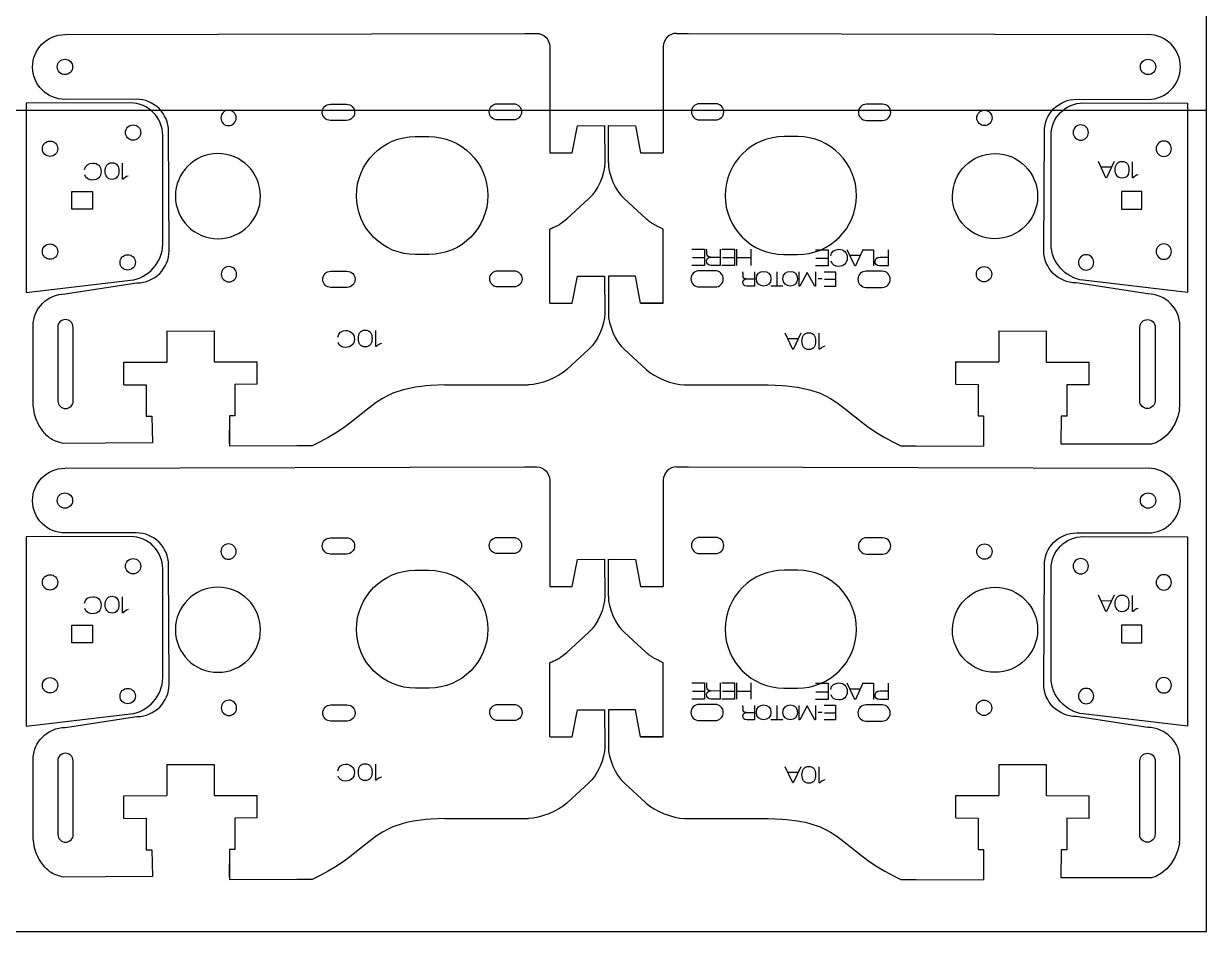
# Model space of a CAD drawing. Extents: x 0 to 610, y 0 to 305.
# Drawn here: x 390 to 609.6, y 0 to 168.5 of the extents above; entities that cross this region are included whole.
import ezdxf

# ---------------------------------------------------------------- set-up
doc = ezdxf.new("R2010")
doc.units = 0
doc.layers.add('CUTS', color=1, linetype='Continuous', true_color=0xff0000)
doc.layers.add('TEXT', color=5, linetype='Continuous', true_color=0x0000ff)
doc.layers.add('laser bed referance', color=3, linetype='Continuous', lineweight=25, true_color=0x00ff00)
doc.layers.add('Referance lines', color=2, linetype='Continuous', lineweight=25, true_color=0xffff00)

msp = doc.modelspace()

# ---------------------------------------------------------------- linework, layer by layer
at = {"layer": 'CUTS', "color": 1, "lineweight": 25, "true_color": 0xff0000}
for p, q in [((397.61, 166.46), (483.06, 166.69)), ((483.06, 166.69), (485.19, 166.69)), ((511.23, 166.69), (513.36, 166.69)), ((513.36, 166.69), (598.8, 166.46)), ((487.66, 164.23), (487.66, 144.52)), ((508.75, 164.23), (508.75, 144.52)), ((491.86, 144.52), (492.85, 149.54)), ((492.85, 149.54), (497.85, 149.56)), ((497.85, 149.56), (497.87, 142.71)), ((498.55, 142.71), (498.57, 149.56)), ((498.57, 149.56), (503.57, 149.54)), ((503.57, 149.54), (504.55, 144.52)), ((487.66, 144.52), (491.86, 144.52)), ((504.55, 144.52), (508.75, 144.52)), ((487.66, 116.58), (487.66, 130.36)), ((508.75, 116.58), (508.75, 130.36)), ((491.86, 116.58), (492.85, 121.6)), ((492.85, 121.6), (497.85, 121.61)), ((497.85, 121.61), (497.87, 114.77)), ((498.57, 121.61), (498.55, 114.77)), ((503.57, 121.6), (498.57, 121.61)), ((504.55, 116.58), (503.57, 121.6)), ((487.66, 116.58), (491.86, 116.58)), ((504.55, 116.58), (508.75, 116.58)), ((508.75, 116.58), (504.55, 116.58)), ((416.53, 111.43), (425.33, 111.46)), ((416.54, 111.43), (416.55, 105.68)), ((416.54, 111.43), (416.54, 107.48)), ((425.33, 111.46), (425.35, 105.71)), ((425.33, 111.46), (425.34, 107.51)), ((571.09, 111.45), (571.07, 105.71)), ((571.09, 111.45), (579.88, 111.43)), ((579.88, 111.43), (579.86, 105.68)), ((408.55, 105.66), (416.55, 105.68)), ((408.55, 101.46), (408.55, 105.66)), ((425.35, 105.71), (433.35, 105.74)), ((433.35, 101.54), (433.35, 105.74)), ((563.07, 101.54), (563.07, 105.74)), ((563.07, 105.74), (571.07, 105.71)), ((579.86, 105.68), (587.87, 105.66)), ((587.87, 101.46), (587.87, 105.66)), ((408.55, 101.46), (412.72, 101.47)), ((412.72, 101.47), (412.72, 95.63)), ((433.35, 101.54), (429.21, 101.52)), ((429.21, 101.52), (429.21, 95.67)), ((429.21, 101.52), (429.21, 95.68)), ((463.81, 101.16), (462.76, 101.01)), ((464.74, 101.25), (463.81, 101.16)), ((465.55, 101.32), (464.74, 101.25)), ((468.19, 101.44), (465.55, 101.32)), ((468.19, 101.44), (483.7, 101.45)), ((512.71, 101.45), (528.22, 101.44)), ((528.22, 101.44), (530.86, 101.32)), ((530.86, 101.32), (531.68, 101.25)), ((531.68, 101.25), (532.61, 101.16)), ((532.61, 101.16), (533.66, 101.01)), ((563.07, 101.54), (567.21, 101.52)), ((567.21, 101.52), (567.21, 95.68)), ((587.87, 101.46), (583.69, 101.47)), ((583.69, 101.47), (583.69, 95.63)), ((456.6, 98.91), (455.45, 98.17)), ((457.54, 99.42), (456.6, 98.91)), ((458.54, 99.88), (457.54, 99.42)), ((460.47, 100.52), (458.54, 99.88)), ((461.34, 100.73), (460.47, 100.52)), ((462.76, 101.01), (461.34, 100.73)), ((533.66, 101.01), (535.08, 100.73)), ((535.08, 100.73), (535.95, 100.52)), ((535.95, 100.52), (537.88, 99.88)), ((537.88, 99.88), (538.88, 99.42)), ((538.88, 99.42), (539.81, 98.91)), ((539.81, 98.91), (540.96, 98.17)), ((391.78, 97.27), (391.76, 97.7)), ((453.54, 96.7), (450.54, 94.31)), ((454.63, 97.57), (453.54, 96.7)), ((455.45, 98.17), (454.63, 97.57)), ((540.96, 98.17), (541.79, 97.57)), ((541.79, 97.57), (542.88, 96.7)), ((542.88, 96.7), (545.87, 94.31)), ((604.6, 96.86), (604.32, 95.58)), ((604.6, 96.86), (604.66, 97.7)), ((412.72, 95.63), (413.77, 95.63)), ((413.77, 95.63), (413.9, 90.67)), ((428.17, 95.65), (428.16, 90.55)), ((429.21, 95.68), (428.17, 95.67)), ((429.21, 95.67), (428.17, 95.65)), ((428.17, 95.67), (428.23, 90.05)), ((567.21, 95.68), (568.24, 95.67)), ((568.24, 95.67), (568.19, 90.05)), ((582.64, 95.63), (582.6, 90.4)), ((583.69, 95.63), (582.64, 95.63)), ((604.32, 95.58), (603.82, 94.32)), ((447.9, 92.48), (446.53, 91.67)), ((449.49, 93.54), (447.9, 92.48)), ((450.54, 94.31), (449.49, 93.54)), ((545.87, 94.31), (546.93, 93.54)), ((546.93, 93.54), (548.52, 92.48)), ((548.52, 92.48), (549.89, 91.67)), ((603.14, 93.15), (602.29, 92.11)), ((603.82, 94.32), (603.14, 93.15)), ((405.2, 90.6), (397.37, 90.56)), ((413.9, 90.67), (405.2, 90.6)), ((440.71, 90.11), (428.23, 90.05)), ((443.53, 90.12), (440.71, 90.11)), ((445.02, 90.84), (443.53, 90.12)), ((446.53, 91.67), (445.02, 90.84)), ((549.89, 91.67), (551.4, 90.84)), ((551.4, 90.84), (552.89, 90.12)), ((552.89, 90.12), (555.71, 90.11)), ((555.71, 90.11), (568.19, 90.05)), ((599.42, 90.44), (582.62, 90.4)), ((600.2, 90.67), (599.42, 90.44)), ((601.3, 91.27), (600.2, 90.67)), ((602.29, 92.11), (601.3, 91.27)), ((397.61, 85.97), (483.06, 86.2)), ((483.06, 86.2), (485.19, 86.2)), ((511.23, 86.2), (513.36, 86.2)), ((513.36, 86.2), (598.8, 85.97)), ((487.66, 83.73), (487.66, 64.03)), ((508.75, 83.73), (508.75, 64.03)), ((491.86, 64.03), (492.85, 69.05)), ((492.85, 69.05), (497.85, 69.06)), ((497.85, 69.06), (497.87, 62.22)), ((498.55, 62.22), (498.57, 69.06)), ((498.57, 69.06), (503.57, 69.05)), ((503.57, 69.05), (504.55, 64.03)), ((487.66, 64.03), (491.86, 64.03)), ((504.55, 64.03), (508.75, 64.03)), ((487.66, 36.08), (487.66, 49.86)), ((508.75, 36.08), (508.75, 49.86)), ((491.86, 36.08), (492.85, 41.1)), ((492.85, 41.1), (497.85, 41.12)), ((497.85, 41.12), (497.87, 34.27)), ((498.57, 41.12), (498.55, 34.27)), ((503.57, 41.1), (498.57, 41.12)), ((504.55, 36.08), (503.57, 41.1)), ((487.66, 36.08), (491.86, 36.08)), ((504.55, 36.08), (508.75, 36.08)), ((508.75, 36.08), (504.55, 36.08)), ((416.53, 30.94), (425.33, 30.96)), ((416.54, 30.94), (416.55, 25.19)), ((416.54, 30.94), (416.54, 26.99)), ((425.33, 30.96), (425.35, 25.22)), ((425.33, 30.96), (425.34, 27.02)), ((571.09, 30.96), (571.07, 25.22)), ((571.09, 30.96), (579.88, 30.94)), ((579.88, 30.94), (579.86, 25.19)), ((408.55, 25.16), (416.55, 25.19)), ((408.55, 20.96), (408.55, 25.16)), ((425.35, 25.22), (433.35, 25.24)), ((433.35, 21.04), (433.35, 25.24)), ((563.07, 21.04), (563.07, 25.24)), ((563.07, 25.24), (571.07, 25.22)), ((579.86, 25.19), (587.87, 25.16)), ((587.87, 20.96), (587.87, 25.16)), ((408.55, 20.96), (412.72, 20.98)), ((412.72, 20.98), (412.72, 15.13)), ((433.35, 21.04), (429.21, 21.03)), ((429.21, 21.03), (429.21, 15.18)), ((429.21, 21.03), (429.21, 15.19)), ((460.47, 20.02), (458.54, 19.38)), ((461.34, 20.24), (460.47, 20.02)), ((462.76, 20.52), (461.34, 20.24)), ((463.81, 20.66), (462.76, 20.52)), ((464.74, 20.76), (463.81, 20.66)), ((465.55, 20.83), (464.74, 20.76)), ((468.19, 20.94), (465.55, 20.83)), ((468.19, 20.94), (483.7, 20.96)), ((512.71, 20.96), (528.22, 20.94)), ((528.22, 20.94), (530.86, 20.83)), ((530.86, 20.83), (531.68, 20.76)), ((531.68, 20.76), (532.61, 20.66)), ((532.61, 20.66), (533.66, 20.52)), ((533.66, 20.52), (535.08, 20.24)), ((535.08, 20.24), (535.95, 20.02)), ((535.95, 20.02), (537.88, 19.38)), ((563.07, 21.04), (567.21, 21.03)), ((567.21, 21.03), (567.21, 15.19)), ((587.87, 20.96), (583.69, 20.98)), ((583.69, 20.98), (583.69, 15.13)), ((455.45, 17.68), (454.63, 17.07)), ((456.6, 18.42), (455.45, 17.68)), ((457.54, 18.92), (456.6, 18.42)), ((458.54, 19.38), (457.54, 18.92)), ((537.88, 19.38), (538.88, 18.92)), ((538.88, 18.92), (539.81, 18.42)), ((539.81, 18.42), (540.96, 17.68)), ((540.96, 17.68), (541.79, 17.07)), ((391.78, 16.77), (391.76, 17.21)), ((453.54, 16.21), (450.54, 13.82)), ((454.63, 17.07), (453.54, 16.21)), ((541.79, 17.07), (542.88, 16.21)), ((542.88, 16.21), (545.87, 13.82)), ((604.6, 16.37), (604.32, 15.09)), ((604.6, 16.37), (604.66, 17.21)), ((412.72, 15.13), (413.77, 15.14)), ((413.77, 15.14), (413.9, 10.18)), ((428.17, 15.15), (428.16, 10.06)), ((429.21, 15.19), (428.17, 15.17)), ((429.21, 15.18), (428.17, 15.15)), ((428.17, 15.17), (428.23, 9.55)), ((450.54, 13.82), (449.49, 13.04)), ((545.87, 13.82), (546.93, 13.04)), ((567.21, 15.19), (568.24, 15.17)), ((568.24, 15.17), (568.19, 9.55)), ((582.64, 15.14), (582.6, 9.91)), ((583.69, 15.13), (582.64, 15.14)), ((603.82, 13.83), (603.14, 12.66)), ((604.32, 15.09), (603.82, 13.83)), ((446.53, 11.17), (445.02, 10.35)), ((447.9, 11.99), (446.53, 11.17)), ((449.49, 13.04), (447.9, 11.99)), ((546.93, 13.04), (548.52, 11.99)), ((548.52, 11.99), (549.89, 11.17)), ((549.89, 11.17), (551.4, 10.35)), ((602.29, 11.62), (601.3, 10.77)), ((603.14, 12.66), (602.29, 11.62)), ((405.2, 10.11), (397.37, 10.06)), ((413.9, 10.18), (405.2, 10.11)), ((440.71, 9.62), (428.23, 9.55)), ((443.53, 9.63), (440.71, 9.62)), ((445.02, 10.35), (443.53, 9.63)), ((551.4, 10.35), (552.89, 9.63)), ((552.89, 9.63), (555.71, 9.62)), ((555.71, 9.62), (568.19, 9.55)), ((599.42, 9.95), (582.62, 9.91)), ((600.2, 10.18), (599.42, 9.95)), ((601.3, 10.77), (600.2, 10.18))]:
    msp.add_line(p, q, dxfattribs=at)
for points in [[(409.81, 153.77), (390.44, 153.72), (390.44, 118.6), (409.84, 120.85)], [(410.88, 154.46), (397.65, 154.44)], [(585.54, 154.46), (598.77, 154.44)], [(586.76, 153.77), (606.13, 153.72), (606.13, 118.6), (586.73, 120.85)], [(446.93, 153.53), (449.94, 153.54), (449.94, 153.54)], [(477.93, 153.61), (480.94, 153.62), (480.94, 153.62)], [(518.49, 153.61), (515.48, 153.62), (515.48, 153.62)], [(549.49, 153.53), (546.48, 153.54), (546.48, 153.54)], [(449.95, 150.54), (446.94, 150.53)], [(480.94, 150.62), (477.93, 150.61)], [(515.47, 150.62), (518.48, 150.61)], [(546.47, 150.54), (549.48, 150.53)], [(415.8, 127.54), (415.8, 147.76), (415.8, 147.76)], [(416.99, 126.38), (416.89, 148.47)], [(462.7, 147.52), (465.2, 147.53), (465.2, 147.53)], [(533.72, 147.52), (531.22, 147.53), (531.22, 147.53)], [(579.42, 126.38), (579.52, 148.47)], [(580.77, 127.54), (580.77, 147.76), (580.77, 147.76)], [(398.93, 136.64), (398.93, 137.35), (402.73, 137.35), (402.73, 134.05), (398.93, 134.05), (398.93, 136.64), (398.93, 136.64)], [(597.64, 136.64), (597.64, 137.35), (593.84, 137.35), (593.84, 134.05), (597.64, 134.05), (597.64, 136.64), (597.64, 136.64)], [(494.94, 136.01), (490.85, 132.25)], [(501.48, 136.01), (505.57, 132.25)], [(465.26, 125.63), (462.76, 125.62)], [(531.16, 125.63), (533.66, 125.62)], [(447.01, 122.53), (450.02, 122.54), (450.02, 122.54)], [(478.01, 122.61), (481.02, 122.62), (481.02, 122.62)], [(518.41, 122.61), (515.4, 122.62), (515.4, 122.62)], [(549.41, 122.53), (546.4, 122.54), (546.4, 122.54)], [(397.7, 118.33), (411.01, 120.37)], [(450.03, 119.54), (447.02, 119.53)], [(481.03, 119.62), (478.02, 119.61)], [(515.39, 119.62), (518.4, 119.61)], [(546.39, 119.54), (549.4, 119.53)], [(598.71, 118.33), (585.41, 120.37)], [(391.76, 97.7), (391.72, 112.32)], [(396.3, 112.13), (396.34, 98.46), (396.34, 98.46)], [(399.19, 98.47), (399.15, 112.14)], [(597.23, 98.47), (597.26, 112.14)], [(600.11, 112.13), (600.08, 98.46), (600.08, 98.46)], [(604.66, 97.7), (604.7, 112.32)], [(494.94, 108.06), (490.85, 104.3)], [(501.48, 108.06), (505.57, 104.3)], [(409.81, 73.28), (390.44, 73.23), (390.44, 38.11), (409.84, 40.36)], [(410.88, 73.97), (397.65, 73.95)], [(446.93, 73.04), (449.94, 73.04), (449.94, 73.04)], [(477.93, 73.12), (480.94, 73.13), (480.94, 73.13)], [(518.49, 73.12), (515.48, 73.13), (515.48, 73.13)], [(549.49, 73.04), (546.48, 73.04), (546.48, 73.04)], [(585.54, 73.97), (598.77, 73.95)], [(586.76, 73.28), (606.13, 73.23), (606.13, 38.11), (586.73, 40.36)], [(449.95, 70.04), (446.94, 70.04)], [(480.94, 70.13), (477.93, 70.12)], [(515.47, 70.13), (518.48, 70.12)], [(546.47, 70.04), (549.48, 70.04)], [(415.8, 47.05), (415.8, 67.27), (415.8, 67.27)], [(416.99, 45.89), (416.89, 67.98)], [(462.7, 67.03), (465.2, 67.04), (465.2, 67.04)], [(533.72, 67.03), (531.22, 67.04), (531.22, 67.04)], [(579.42, 45.89), (579.52, 67.98)], [(580.77, 47.05), (580.77, 67.27), (580.77, 67.27)], [(398.93, 56.14), (398.93, 56.86), (402.73, 56.86), (402.73, 53.56), (398.93, 53.56), (398.93, 56.14), (398.93, 56.14)], [(494.94, 55.51), (490.85, 51.76)], [(501.48, 55.51), (505.57, 51.76)], [(597.64, 56.14), (597.64, 56.86), (593.84, 56.86), (593.84, 53.56), (597.64, 53.56), (597.64, 56.14), (597.64, 56.14)], [(465.26, 45.14), (462.76, 45.13)], [(531.16, 45.14), (533.66, 45.13)], [(447.01, 42.04), (450.02, 42.04), (450.02, 42.04)], [(478.01, 42.12), (481.02, 42.13), (481.02, 42.13)], [(518.41, 42.12), (515.4, 42.13), (515.4, 42.13)], [(549.41, 42.04), (546.4, 42.04), (546.4, 42.04)], [(397.7, 37.84), (411.01, 39.87)], [(598.71, 37.84), (585.41, 39.87)], [(450.03, 39.04), (447.02, 39.04)], [(481.03, 39.13), (478.02, 39.12)], [(515.39, 39.13), (518.4, 39.12)], [(546.39, 39.04), (549.4, 39.04)], [(391.76, 17.21), (391.72, 31.82)], [(396.3, 31.63), (396.34, 17.97), (396.34, 17.97)], [(399.19, 17.98), (399.15, 31.64)], [(597.23, 17.98), (597.26, 31.64)], [(600.11, 31.64), (600.08, 17.97), (600.08, 17.97)], [(604.66, 17.21), (604.7, 31.82)], [(494.94, 27.57), (490.85, 23.81)], [(501.48, 27.57), (505.57, 23.81)]]:
    msp.add_lwpolyline(points, dxfattribs=at)
for points in [[(391.63, 160.43), (391.62, 163.74), (394.3, 166.45), (397.61, 166.46)], [(485.19, 166.69), (486.55, 166.69), (487.66, 165.59), (487.66, 164.23)], [(511.23, 166.69), (509.87, 166.69), (508.76, 165.59), (508.75, 164.23)], [(604.79, 160.43), (604.8, 163.74), (602.12, 166.45), (598.8, 166.46)], [(397.65, 154.44), (394.33, 154.43), (391.64, 157.11), (391.63, 160.43)], [(396.21, 160.46), (396.21, 161.24), (396.85, 161.88), (397.64, 161.88)], [(397.64, 159.03), (396.85, 159.03), (396.21, 159.67), (396.21, 160.46)], [(397.64, 161.88), (398.43, 161.88), (399.07, 161.24), (399.07, 160.46)], [(399.07, 160.46), (399.07, 159.67), (398.43, 159.03), (397.64, 159.03)], [(597.35, 160.46), (597.35, 161.24), (597.99, 161.88), (598.78, 161.88)], [(598.78, 159.03), (597.99, 159.03), (597.35, 159.67), (597.35, 160.46)], [(598.77, 154.44), (602.09, 154.43), (604.78, 157.11), (604.79, 160.43)], [(598.78, 161.88), (599.56, 161.88), (600.2, 161.24), (600.2, 160.46)], [(600.2, 160.46), (600.2, 159.67), (599.56, 159.03), (598.78, 159.03)], [(415.8, 147.76), (415.81, 151.08), (413.13, 153.77), (409.81, 153.77)], [(416.89, 148.47), (416.88, 151.79), (414.19, 154.47), (410.88, 154.46)], [(579.52, 148.47), (579.53, 151.79), (582.23, 154.47), (585.54, 154.46)], [(580.77, 147.76), (580.77, 151.08), (583.45, 153.77), (586.76, 153.77)], [(428.02, 152.41), (427.23, 152.4), (426.6, 151.77), (426.6, 150.98)], [(429.45, 150.99), (429.45, 151.77), (428.81, 152.41), (428.02, 152.41)], [(445.43, 152.02), (445.43, 152.85), (446.1, 153.53), (446.93, 153.53)], [(446.94, 150.53), (446.11, 150.52), (445.43, 151.19), (445.43, 152.02)], [(449.94, 153.54), (450.77, 153.54), (451.44, 152.87), (451.44, 152.04)], [(451.44, 152.04), (451.44, 151.21), (450.77, 150.54), (449.95, 150.54)], [(476.43, 152.11), (476.43, 152.94), (477.1, 153.61), (477.93, 153.61)], [(477.93, 150.61), (477.11, 150.61), (476.43, 151.28), (476.43, 152.11)], [(480.94, 153.62), (481.76, 153.62), (482.44, 152.95), (482.44, 152.12)], [(482.44, 152.12), (482.44, 151.3), (481.77, 150.62), (480.94, 150.62)], [(513.98, 152.13), (513.97, 151.3), (514.64, 150.62), (515.47, 150.62)], [(515.48, 153.62), (514.65, 153.63), (513.98, 152.95), (513.98, 152.13)], [(518.48, 150.61), (519.31, 150.61), (519.98, 151.28), (519.99, 152.11)], [(519.99, 152.11), (519.99, 152.94), (519.32, 153.61), (518.49, 153.61)], [(544.98, 152.04), (544.97, 151.21), (545.64, 150.54), (546.47, 150.54)], [(546.48, 153.54), (545.65, 153.54), (544.98, 152.87), (544.98, 152.04)], [(549.48, 150.53), (550.31, 150.53), (550.98, 151.2), (550.99, 152.02)], [(550.99, 152.02), (550.99, 152.85), (550.32, 153.53), (549.49, 153.53)], [(566.97, 150.99), (566.97, 151.77), (567.61, 152.41), (568.4, 152.41)], [(568.4, 152.41), (569.19, 152.4), (569.82, 151.77), (569.82, 150.98)], [(408.87, 148.27), (408.87, 149.06), (409.51, 149.7), (410.3, 149.7)], [(410.3, 149.7), (411.08, 149.7), (411.72, 149.06), (411.72, 148.27)], [(426.6, 150.98), (426.6, 150.19), (427.24, 149.55), (428.03, 149.56)], [(428.03, 149.56), (428.81, 149.56), (429.45, 150.2), (429.45, 150.99)], [(568.39, 149.56), (567.6, 149.56), (566.97, 150.2), (566.97, 150.99)], [(569.82, 150.98), (569.82, 150.19), (569.18, 149.56), (568.39, 149.56)], [(586.28, 149.7), (585.49, 149.7), (584.85, 149.06), (584.85, 148.27)], [(587.7, 148.27), (587.7, 149.06), (587.06, 149.7), (586.28, 149.7)], [(410.3, 146.85), (409.51, 146.85), (408.87, 147.48), (408.87, 148.27)], [(411.72, 148.27), (411.72, 147.48), (411.08, 146.85), (410.3, 146.85)], [(451.78, 136.54), (451.76, 142.59), (456.65, 147.5), (462.7, 147.52)], [(465.2, 147.53), (471.25, 147.54), (476.16, 142.65), (476.18, 136.61)], [(531.22, 147.53), (525.17, 147.54), (520.26, 142.65), (520.24, 136.61)], [(544.64, 136.54), (544.66, 142.59), (539.77, 147.5), (533.72, 147.52)], [(584.85, 148.27), (584.85, 147.48), (585.49, 146.85), (586.28, 146.85)], [(586.28, 146.85), (587.06, 146.85), (587.7, 147.48), (587.7, 148.27)], [(393.45, 145.27), (393.45, 146.06), (394.09, 146.7), (394.88, 146.7)], [(394.88, 143.85), (394.09, 143.85), (393.45, 144.48), (393.45, 145.27)], [(394.88, 146.7), (395.66, 146.7), (396.3, 146.06), (396.3, 145.27)], [(396.3, 145.27), (396.3, 144.48), (395.66, 143.85), (394.88, 143.85)], [(601.7, 146.7), (600.91, 146.7), (600.27, 146.06), (600.27, 145.27)], [(600.27, 145.27), (600.27, 144.48), (600.91, 143.85), (601.7, 143.85)], [(603.12, 145.27), (603.12, 146.06), (602.48, 146.7), (601.7, 146.7)], [(601.7, 143.85), (602.48, 143.85), (603.12, 144.48), (603.12, 145.27)], [(426.04, 144.37), (421.68, 144.36), (418.15, 140.81), (418.16, 136.45)], [(433.96, 136.49), (433.95, 140.86), (430.4, 144.38), (426.04, 144.37)], [(562.45, 136.49), (562.47, 140.86), (566.01, 144.38), (570.38, 144.37)], [(570.38, 144.37), (574.74, 144.36), (578.27, 140.81), (578.26, 136.45)], [(497.87, 142.71), (497.88, 140.51), (496.56, 137.5), (494.94, 136.01)], [(498.55, 142.71), (498.54, 140.51), (499.86, 137.5), (501.48, 136.01)], [(418.16, 136.45), (418.17, 132.09), (421.72, 128.56), (426.08, 128.57)], [(426.08, 128.57), (430.45, 128.58), (433.97, 132.13), (433.96, 136.49)], [(462.76, 125.62), (456.71, 125.6), (451.79, 130.49), (451.78, 136.54)], [(476.18, 136.61), (476.2, 130.56), (471.31, 125.64), (465.26, 125.63)], [(520.24, 136.61), (520.22, 130.56), (525.11, 125.64), (531.16, 125.63)], [(533.66, 125.62), (539.71, 125.6), (544.62, 130.49), (544.64, 136.54)], [(570.33, 128.57), (565.97, 128.58), (562.44, 132.13), (562.45, 136.49)], [(578.26, 136.45), (578.24, 132.09), (574.7, 128.56), (570.33, 128.57)], [(393.45, 126.17), (393.45, 126.96), (394.09, 127.6), (394.88, 127.6)], [(394.88, 127.6), (395.66, 127.6), (396.3, 126.96), (396.3, 126.17)], [(409.84, 120.85), (413.12, 121.23), (415.8, 124.24), (415.8, 127.54)], [(586.73, 120.85), (583.45, 121.23), (580.77, 124.24), (580.77, 127.54)], [(601.7, 127.6), (600.91, 127.6), (600.27, 126.96), (600.27, 126.17)], [(603.12, 126.17), (603.12, 126.96), (602.48, 127.6), (601.7, 127.6)], [(394.88, 124.75), (394.09, 124.75), (393.45, 125.38), (393.45, 126.17)], [(396.3, 126.17), (396.3, 125.38), (395.66, 124.75), (394.88, 124.75)], [(407.87, 124.17), (407.87, 124.96), (408.51, 125.6), (409.3, 125.6)], [(409.3, 125.6), (410.08, 125.6), (410.72, 124.96), (410.72, 124.17)], [(411.01, 120.37), (414.32, 120.37), (417, 123.07), (416.99, 126.38)], [(585.41, 120.37), (582.09, 120.37), (579.41, 123.07), (579.42, 126.38)], [(587.27, 125.6), (586.49, 125.6), (585.85, 124.96), (585.85, 124.17)], [(588.7, 124.17), (588.7, 124.96), (588.06, 125.6), (587.27, 125.6)], [(600.27, 126.17), (600.27, 125.38), (600.91, 124.75), (601.7, 124.75)], [(601.7, 124.75), (602.48, 124.75), (603.12, 125.38), (603.12, 126.17)], [(409.3, 122.75), (408.51, 122.75), (407.87, 123.38), (407.87, 124.17)], [(410.72, 124.17), (410.72, 123.38), (410.08, 122.75), (409.3, 122.75)], [(428.1, 123.4), (427.31, 123.4), (426.67, 122.76), (426.68, 121.97)], [(429.53, 121.98), (429.52, 122.77), (428.89, 123.4), (428.1, 123.4)], [(566.89, 121.98), (566.89, 122.77), (567.53, 123.4), (568.32, 123.4)], [(568.32, 123.4), (569.11, 123.4), (569.74, 122.76), (569.74, 121.97)], [(585.85, 124.17), (585.85, 123.38), (586.49, 122.75), (587.27, 122.75)], [(587.27, 122.75), (588.06, 122.75), (588.7, 123.38), (588.7, 124.17)], [(426.68, 121.97), (426.68, 121.19), (427.32, 120.55), (428.11, 120.55)], [(428.11, 120.55), (428.89, 120.55), (429.53, 121.19), (429.53, 121.98)], [(445.52, 121.02), (445.51, 121.85), (446.18, 122.53), (447.01, 122.53)], [(447.02, 119.53), (446.19, 119.52), (445.52, 120.19), (445.52, 121.02)], [(450.02, 122.54), (450.85, 122.54), (451.52, 121.87), (451.53, 121.04)], [(451.53, 121.04), (451.53, 120.21), (450.86, 119.54), (450.03, 119.54)], [(476.52, 121.11), (476.51, 121.94), (477.18, 122.61), (478.01, 122.61)], [(478.02, 119.61), (477.19, 119.61), (476.52, 120.28), (476.52, 121.11)], [(481.02, 122.62), (481.85, 122.62), (482.52, 121.95), (482.53, 121.12)], [(482.53, 121.12), (482.53, 120.3), (481.86, 119.62), (481.03, 119.62)], [(515.4, 122.62), (514.57, 122.62), (513.89, 121.95), (513.89, 121.13)], [(513.89, 121.13), (513.89, 120.3), (514.56, 119.62), (515.39, 119.62)], [(518.4, 119.61), (519.23, 119.61), (519.9, 120.28), (519.9, 121.11)], [(519.9, 121.11), (519.9, 121.94), (519.24, 122.61), (518.41, 122.61)], [(546.4, 122.54), (545.57, 122.54), (544.89, 121.87), (544.89, 121.04)], [(544.89, 121.04), (544.89, 120.21), (545.56, 119.54), (546.39, 119.54)], [(549.4, 119.53), (550.23, 119.53), (550.9, 120.2), (550.9, 121.02)], [(550.9, 121.02), (550.9, 121.85), (550.23, 122.53), (549.41, 122.53)], [(568.31, 120.55), (567.53, 120.56), (566.89, 121.19), (566.89, 121.98)], [(569.74, 121.97), (569.74, 121.19), (569.1, 120.55), (568.31, 120.55)], [(391.72, 112.32), (391.71, 115.63), (394.39, 118.32), (397.7, 118.33)], [(604.7, 112.32), (604.71, 115.63), (602.03, 118.32), (598.71, 118.33)], [(497.87, 114.77), (497.88, 112.57), (496.56, 109.55), (494.94, 108.06)], [(498.55, 114.77), (498.54, 112.57), (499.86, 109.55), (501.48, 108.06)], [(397.73, 113.56), (396.94, 113.55), (396.3, 112.91), (396.3, 112.13)], [(399.15, 112.14), (399.15, 112.92), (398.51, 113.56), (397.73, 113.56)], [(597.26, 112.14), (597.26, 112.92), (597.91, 113.56), (598.69, 113.56)], [(598.69, 113.56), (599.48, 113.55), (600.11, 112.92), (600.11, 112.13)], [(490.85, 104.3), (489.23, 102.81), (485.9, 101.46), (483.7, 101.45)], [(505.57, 104.3), (507.19, 102.81), (510.51, 101.46), (512.71, 101.45)], [(396.34, 98.46), (396.34, 97.68), (396.98, 97.04), (397.77, 97.04)], [(397.77, 97.04), (398.56, 97.05), (399.19, 97.68), (399.19, 98.47)], [(598.65, 97.04), (597.86, 97.05), (597.22, 97.68), (597.23, 98.47)], [(600.08, 98.46), (600.07, 97.68), (599.43, 97.04), (598.65, 97.04)], [(391.63, 79.93), (391.62, 83.25), (394.3, 85.96), (397.61, 85.97)], [(485.19, 86.2), (486.55, 86.2), (487.66, 85.1), (487.66, 83.73)], [(511.23, 86.2), (509.87, 86.2), (508.76, 85.1), (508.75, 83.73)], [(604.79, 79.93), (604.8, 83.25), (602.12, 85.96), (598.8, 85.97)], [(396.21, 79.96), (396.21, 80.75), (396.85, 81.39), (397.64, 81.39)], [(397.64, 81.39), (398.43, 81.39), (399.07, 80.75), (399.07, 79.96)], [(597.35, 79.96), (597.35, 80.75), (597.99, 81.39), (598.78, 81.39)], [(598.78, 81.39), (599.56, 81.39), (600.2, 80.75), (600.2, 79.96)], [(397.65, 73.95), (394.33, 73.94), (391.64, 76.62), (391.63, 79.93)], [(397.64, 78.54), (396.85, 78.54), (396.21, 79.18), (396.21, 79.96)], [(399.07, 79.96), (399.07, 79.18), (398.43, 78.54), (397.64, 78.54)], [(598.78, 78.54), (597.99, 78.54), (597.35, 79.18), (597.35, 79.96)], [(598.77, 73.95), (602.09, 73.94), (604.78, 76.62), (604.79, 79.93)], [(600.2, 79.96), (600.2, 79.18), (599.56, 78.54), (598.78, 78.54)], [(415.8, 67.27), (415.81, 70.58), (413.13, 73.28), (409.81, 73.28)], [(416.89, 67.98), (416.88, 71.3), (414.19, 73.98), (410.88, 73.97)], [(445.43, 71.53), (445.43, 72.36), (446.1, 73.03), (446.93, 73.04)], [(449.94, 73.04), (450.77, 73.05), (451.44, 72.38), (451.44, 71.55)], [(476.43, 71.62), (476.43, 72.44), (477.1, 73.12), (477.93, 73.12)], [(480.94, 73.13), (481.76, 73.13), (482.44, 72.46), (482.44, 71.63)], [(515.48, 73.13), (514.65, 73.13), (513.98, 72.46), (513.98, 71.63)], [(519.99, 71.62), (519.99, 72.45), (519.32, 73.12), (518.49, 73.12)], [(546.48, 73.04), (545.65, 73.05), (544.98, 72.38), (544.98, 71.55)], [(550.99, 71.53), (550.99, 72.36), (550.32, 73.03), (549.49, 73.04)], [(579.52, 67.98), (579.53, 71.3), (582.23, 73.98), (585.54, 73.97)], [(580.77, 67.27), (580.77, 70.58), (583.45, 73.28), (586.76, 73.28)], [(428.02, 71.91), (427.23, 71.91), (426.6, 71.27), (426.6, 70.49)], [(426.6, 70.49), (426.6, 69.7), (427.24, 69.06), (428.03, 69.06)], [(429.45, 70.49), (429.45, 71.28), (428.81, 71.92), (428.02, 71.91)], [(428.03, 69.06), (428.81, 69.07), (429.45, 69.71), (429.45, 70.49)], [(446.94, 70.04), (446.11, 70.03), (445.43, 70.7), (445.43, 71.53)], [(451.44, 71.55), (451.44, 70.72), (450.77, 70.05), (449.95, 70.04)], [(477.93, 70.12), (477.11, 70.12), (476.43, 70.79), (476.43, 71.62)], [(482.44, 71.63), (482.44, 70.8), (481.77, 70.13), (480.94, 70.13)], [(513.98, 71.63), (513.97, 70.8), (514.64, 70.13), (515.47, 70.13)], [(518.48, 70.12), (519.31, 70.12), (519.98, 70.79), (519.99, 71.62)], [(544.98, 71.55), (544.97, 70.72), (545.64, 70.05), (546.47, 70.04)], [(549.48, 70.04), (550.31, 70.03), (550.98, 70.7), (550.99, 71.53)], [(566.97, 70.49), (566.97, 71.28), (567.61, 71.92), (568.4, 71.92)], [(568.39, 69.07), (567.6, 69.07), (566.97, 69.71), (566.97, 70.49)], [(569.82, 70.49), (569.82, 69.7), (569.18, 69.06), (568.39, 69.07)], [(568.4, 71.92), (569.19, 71.91), (569.82, 71.27), (569.82, 70.49)], [(408.87, 67.78), (408.87, 68.57), (409.51, 69.2), (410.3, 69.2)], [(410.3, 69.2), (411.08, 69.2), (411.72, 68.57), (411.72, 67.78)], [(586.28, 69.2), (585.49, 69.2), (584.85, 68.57), (584.85, 67.78)], [(587.7, 67.78), (587.7, 68.57), (587.06, 69.2), (586.28, 69.2)], [(393.45, 64.78), (393.45, 65.57), (394.09, 66.2), (394.88, 66.2)], [(394.88, 66.2), (395.66, 66.2), (396.3, 65.57), (396.3, 64.78)], [(410.3, 66.35), (409.51, 66.35), (408.87, 66.99), (408.87, 67.78)], [(411.72, 67.78), (411.72, 66.99), (411.08, 66.35), (410.3, 66.35)], [(451.78, 56.05), (451.76, 62.1), (456.65, 67.01), (462.7, 67.03)], [(465.2, 67.04), (471.25, 67.05), (476.16, 62.16), (476.18, 56.11)], [(531.22, 67.04), (525.17, 67.05), (520.26, 62.16), (520.24, 56.11)], [(544.64, 56.05), (544.66, 62.1), (539.77, 67.01), (533.72, 67.03)], [(584.85, 67.78), (584.85, 66.99), (585.49, 66.35), (586.28, 66.35)], [(586.28, 66.35), (587.06, 66.35), (587.7, 66.99), (587.7, 67.78)], [(601.7, 66.2), (600.91, 66.2), (600.27, 65.57), (600.27, 64.78)], [(603.12, 64.78), (603.12, 65.57), (602.48, 66.2), (601.7, 66.2)], [(394.88, 63.35), (394.09, 63.35), (393.45, 63.99), (393.45, 64.78)], [(396.3, 64.78), (396.3, 63.99), (395.66, 63.35), (394.88, 63.35)], [(426.04, 63.88), (421.68, 63.87), (418.15, 60.32), (418.16, 55.96)], [(433.96, 56), (433.95, 60.36), (430.4, 63.89), (426.04, 63.88)], [(562.45, 56), (562.47, 60.36), (566.01, 63.89), (570.38, 63.88)], [(570.38, 63.88), (574.74, 63.87), (578.27, 60.32), (578.26, 55.96)], [(600.27, 64.78), (600.27, 63.99), (600.91, 63.35), (601.7, 63.35)], [(601.7, 63.35), (602.48, 63.35), (603.12, 63.99), (603.12, 64.78)], [(497.87, 62.22), (497.88, 60.02), (496.56, 57), (494.94, 55.51)], [(498.55, 62.22), (498.54, 60.02), (499.86, 57), (501.48, 55.51)], [(418.16, 55.96), (418.17, 51.59), (421.72, 48.07), (426.08, 48.08)], [(426.08, 48.08), (430.45, 48.09), (433.97, 51.64), (433.96, 56)], [(462.76, 45.13), (456.71, 45.11), (451.79, 50), (451.78, 56.05)], [(476.18, 56.11), (476.2, 50.07), (471.31, 45.15), (465.26, 45.14)], [(520.24, 56.11), (520.22, 50.07), (525.11, 45.15), (531.16, 45.14)], [(533.66, 45.13), (539.71, 45.11), (544.62, 50), (544.64, 56.05)], [(570.33, 48.08), (565.97, 48.09), (562.44, 51.64), (562.45, 56)], [(578.26, 55.96), (578.24, 51.59), (574.7, 48.07), (570.33, 48.08)], [(393.45, 45.68), (393.45, 46.47), (394.09, 47.1), (394.88, 47.1)], [(394.88, 47.1), (395.66, 47.1), (396.3, 46.47), (396.3, 45.68)], [(409.84, 40.36), (413.12, 40.74), (415.8, 43.75), (415.8, 47.05)], [(586.73, 40.36), (583.45, 40.74), (580.77, 43.75), (580.77, 47.05)], [(601.7, 47.1), (600.91, 47.1), (600.27, 46.47), (600.27, 45.68)], [(603.12, 45.68), (603.12, 46.47), (602.48, 47.1), (601.7, 47.1)], [(394.88, 44.25), (394.09, 44.25), (393.45, 44.89), (393.45, 45.68)], [(396.3, 45.68), (396.3, 44.89), (395.66, 44.25), (394.88, 44.25)], [(407.87, 43.68), (407.87, 44.46), (408.51, 45.1), (409.3, 45.1)], [(409.3, 45.1), (410.08, 45.1), (410.72, 44.47), (410.72, 43.68)], [(411.01, 39.87), (414.32, 39.88), (417, 42.57), (416.99, 45.89)], [(585.41, 39.87), (582.09, 39.88), (579.41, 42.57), (579.42, 45.89)], [(587.27, 45.1), (586.49, 45.1), (585.85, 44.47), (585.85, 43.68)], [(588.7, 43.68), (588.7, 44.46), (588.06, 45.1), (587.27, 45.1)], [(600.27, 45.68), (600.27, 44.89), (600.91, 44.25), (601.7, 44.25)], [(601.7, 44.25), (602.48, 44.25), (603.12, 44.89), (603.12, 45.68)], [(409.3, 42.25), (408.51, 42.25), (407.87, 42.89), (407.87, 43.68)], [(410.72, 43.68), (410.72, 42.89), (410.08, 42.25), (409.3, 42.25)], [(428.1, 42.91), (427.31, 42.9), (426.67, 42.27), (426.68, 41.48)], [(429.53, 41.49), (429.52, 42.27), (428.89, 42.91), (428.1, 42.91)], [(445.52, 40.53), (445.51, 41.36), (446.18, 42.03), (447.01, 42.04)], [(450.02, 42.04), (450.85, 42.05), (451.52, 41.38), (451.53, 40.55)], [(476.52, 40.62), (476.51, 41.44), (477.18, 42.12), (478.01, 42.12)], [(481.02, 42.13), (481.85, 42.13), (482.52, 41.46), (482.53, 40.63)], [(515.4, 42.13), (514.57, 42.13), (513.89, 41.46), (513.89, 40.63)], [(519.9, 40.62), (519.9, 41.45), (519.24, 42.12), (518.41, 42.12)], [(546.4, 42.04), (545.57, 42.05), (544.89, 41.38), (544.89, 40.55)], [(550.9, 40.53), (550.9, 41.36), (550.23, 42.03), (549.41, 42.04)], [(566.89, 41.49), (566.89, 42.27), (567.53, 42.91), (568.32, 42.91)], [(568.32, 42.91), (569.11, 42.91), (569.74, 42.27), (569.74, 41.48)], [(585.85, 43.68), (585.85, 42.89), (586.49, 42.25), (587.27, 42.25)], [(587.27, 42.25), (588.06, 42.25), (588.7, 42.89), (588.7, 43.68)], [(426.68, 41.48), (426.68, 40.69), (427.32, 40.06), (428.11, 40.06)], [(428.11, 40.06), (428.89, 40.06), (429.53, 40.7), (429.53, 41.49)], [(447.02, 39.04), (446.19, 39.03), (445.52, 39.7), (445.52, 40.53)], [(451.53, 40.55), (451.53, 39.72), (450.86, 39.05), (450.03, 39.04)], [(478.02, 39.12), (477.19, 39.12), (476.52, 39.79), (476.52, 40.62)], [(482.53, 40.63), (482.53, 39.8), (481.86, 39.13), (481.03, 39.13)], [(513.89, 40.63), (513.89, 39.8), (514.56, 39.13), (515.39, 39.13)], [(518.4, 39.12), (519.23, 39.12), (519.9, 39.79), (519.9, 40.62)], [(544.89, 40.55), (544.89, 39.72), (545.56, 39.05), (546.39, 39.04)], [(549.4, 39.04), (550.23, 39.03), (550.9, 39.7), (550.9, 40.53)], [(568.31, 40.06), (567.53, 40.06), (566.89, 40.7), (566.89, 41.49)], [(569.74, 41.48), (569.74, 40.69), (569.1, 40.06), (568.31, 40.06)], [(391.72, 31.82), (391.71, 35.14), (394.39, 37.83), (397.7, 37.84)], [(604.7, 31.82), (604.71, 35.14), (602.03, 37.83), (598.71, 37.84)], [(397.73, 33.06), (396.94, 33.06), (396.3, 32.42), (396.3, 31.63)], [(399.15, 31.64), (399.15, 32.43), (398.51, 33.07), (397.73, 33.06)], [(497.87, 34.27), (497.88, 32.07), (496.56, 29.06), (494.94, 27.57)], [(498.55, 34.27), (498.54, 32.07), (499.86, 29.06), (501.48, 27.57)], [(597.26, 31.64), (597.26, 32.43), (597.91, 33.07), (598.69, 33.06)], [(598.69, 33.06), (599.48, 33.06), (600.11, 32.42), (600.11, 31.64)], [(490.85, 23.81), (489.23, 22.32), (485.9, 20.97), (483.7, 20.96)], [(505.57, 23.81), (507.19, 22.32), (510.51, 20.97), (512.71, 20.96)], [(396.34, 17.97), (396.34, 17.18), (396.98, 16.55), (397.77, 16.55)], [(397.77, 16.55), (398.56, 16.55), (399.19, 17.19), (399.19, 17.98)], [(598.65, 16.55), (597.86, 16.55), (597.22, 17.19), (597.23, 17.98)], [(600.08, 17.97), (600.07, 17.18), (599.43, 16.55), (598.65, 16.55)]]:
    msp.add_open_spline(points, degree=3, dxfattribs=at)
for points, knots in [([(487.66, 130.36), (487.92, 130.47), (488.42, 130.7), (489.18, 131.04), (489.99, 131.55), (490.53, 131.99), (490.85, 132.25)], [0, 0, 0, 0, 0.851956, 1.642742, 2.480928, 3.722202, 3.722202, 3.722202, 3.722202]), ([(508.75, 130.36), (508.58, 130.43), (508.25, 130.55), (507.77, 130.82), (507.25, 131.06), (506.71, 131.4), (506.12, 131.76), (505.76, 132.08), (505.57, 132.25)], [0, 0, 0, 0, 0.56996, 1.043889, 1.636262, 2.295042, 2.956349, 3.722256, 3.722256, 3.722256, 3.722256]), ([(397.37, 90.56), (396.57, 90.77), (395.07, 91.18), (393.65, 92.63), (392.69, 94.08), (392.02, 95.56), (391.86, 96.71), (391.78, 97.27)], [0, 0, 0, 0, 2.433095, 4.57217, 5.897493, 7.664195, 9.361944, 9.361944, 9.361944, 9.361944]), ([(487.66, 49.86), (487.92, 49.98), (488.42, 50.2), (489.18, 50.55), (489.99, 51.06), (490.53, 51.49), (490.85, 51.76)], [0, 0, 0, 0, 0.851956, 1.642742, 2.480928, 3.722202, 3.722202, 3.722202, 3.722202]), ([(508.75, 49.86), (508.58, 49.93), (508.25, 50.06), (507.77, 50.33), (507.25, 50.57), (506.71, 50.91), (506.12, 51.27), (505.76, 51.59), (505.57, 51.76)], [0, 0, 0, 0, 0.56996, 1.043889, 1.636262, 2.295042, 2.956349, 3.722256, 3.722256, 3.722256, 3.722256]), ([(397.37, 10.06), (396.57, 10.28), (395.07, 10.68), (393.65, 12.14), (392.69, 13.59), (392.02, 15.07), (391.86, 16.21), (391.78, 16.77)], [0, 0, 0, 0, 2.433095, 4.57217, 5.897493, 7.664195, 9.361944, 9.361944, 9.361944, 9.361944])]:
    msp.add_open_spline(points, degree=3, knots=knots, dxfattribs=at)
at = {"layer": 'laser bed referance'}
for p, q in [((609.6, 0), (609.6, 304.8)), ((0, 0), (609.6, 0))]:
    msp.add_line(p, q, dxfattribs=at)
at = {"layer": 'Referance lines'}
msp.add_line((0, 152.4), (609.6, 152.4), dxfattribs=at)
at = {"layer": 'TEXT', "color": 5, "lineweight": 25, "true_color": 0x0000ff}
for points in [[(592.46, 142.87), (591.07, 139.86), (590.96, 139.86), (589.58, 142.88)], [(595.99, 139.88), (595.89, 139.88), (595.89, 142.86)], [(408.44, 139.63), (408.33, 139.63), (408.33, 142.61)], [(590.03, 141.88), (592.01, 141.88)], [(514.03, 126.63), (516.41, 126.63), (516.41, 123.61), (514.06, 123.61)], [(519.31, 126.63), (519.31, 123.61), (517.64, 123.61)], [(519.61, 126.63), (521.99, 126.63), (521.99, 123.61), (519.63, 123.61)], [(522.42, 123.61), (522.42, 126.63)], [(525.01, 126.63), (525.01, 123.61)], [(536.99, 126.53), (539.37, 126.53), (539.37, 123.51), (537.02, 123.51)], [(545.81, 126.53), (544.42, 123.51), (544.31, 123.51), (542.92, 126.53)], [(543.38, 125.53), (545.36, 125.53)], [(545.67, 126.53), (547.78, 126.53), (547.78, 123.51)], [(550.54, 126.53), (550.54, 123.51), (548.93, 123.51)], [(516.41, 125.02), (514.15, 125.02)], [(517.53, 125.16), (517.53, 125.16), (519.31, 125.17)], [(521.99, 125.02), (519.73, 125.02)], [(525.01, 125.02), (522.42, 125.02)], [(539.37, 124.92), (537.11, 124.92)], [(549.04, 125.16), (550.54, 125.16)], [(524.16, 121.12), (524.16, 121.12), (525.7, 121.13)], [(525.7, 122.4), (525.7, 119.78), (524.26, 119.78)], [(529.83, 122.4), (529.83, 119.78)], [(536.99, 122.4), (536.99, 119.78), (536.87, 119.78), (535.5, 122.32), (535.49, 122.32), (534.12, 119.78), (534, 119.78), (534, 122.4)], [(538.23, 121.15), (537.53, 121.15)], [(538.6, 122.45), (540.76, 122.45), (540.76, 119.72), (538.63, 119.72)], [(540.76, 120.99), (538.71, 120.99)], [(530.96, 119.78), (528.71, 119.78)], [(455.46, 108.55), (455.35, 108.55), (455.35, 111.53)], [(534.3, 111.05), (532.9, 108.03), (532.79, 108.03), (531.41, 111.05)], [(531.87, 110.05), (533.84, 110.05)], [(537.83, 108.05), (537.72, 108.05), (537.72, 111.03)], [(408.44, 59.14), (408.33, 59.14), (408.33, 62.12)], [(592.46, 62.38), (591.07, 59.36), (590.96, 59.36), (589.58, 62.39)], [(595.99, 59.39), (595.89, 59.39), (595.89, 62.37)], [(590.03, 61.39), (592.01, 61.38)], [(514.03, 46.14), (516.41, 46.14), (516.41, 43.12), (514.06, 43.12)], [(519.31, 46.14), (519.31, 43.12), (517.64, 43.12)], [(519.61, 46.14), (521.99, 46.14), (521.99, 43.12), (519.63, 43.12)], [(522.42, 43.12), (522.42, 46.14)], [(525.01, 46.14), (525.01, 43.12)], [(516.41, 44.52), (514.15, 44.52)], [(517.53, 44.66), (517.53, 44.67), (519.31, 44.68)], [(521.99, 44.52), (519.73, 44.52)], [(525.01, 44.52), (522.42, 44.52)], [(536.99, 46.04), (539.37, 46.04), (539.37, 43.02), (537.02, 43.02)], [(539.37, 44.42), (537.11, 44.42)], [(545.81, 46.04), (544.42, 43.02), (544.31, 43.02), (542.92, 46.04)], [(543.38, 45.04), (545.36, 45.04)], [(545.67, 46.04), (547.78, 46.04), (547.78, 43.02)], [(550.54, 46.04), (550.54, 43.02), (548.93, 43.02)], [(549.04, 44.66), (550.54, 44.66)], [(525.7, 41.9), (525.7, 39.29), (524.26, 39.29)], [(529.83, 41.9), (529.83, 39.29)], [(536.99, 41.9), (536.99, 39.29), (536.87, 39.29), (535.5, 41.83), (535.49, 41.83), (534.12, 39.29), (534, 39.29), (534, 41.9)], [(538.6, 41.96), (540.76, 41.96), (540.76, 39.23), (538.63, 39.23)], [(524.16, 40.62), (524.16, 40.63), (525.7, 40.64)], [(538.23, 40.65), (537.53, 40.65)], [(540.76, 40.5), (538.71, 40.5)], [(530.96, 39.29), (528.71, 39.29)], [(455.46, 28.06), (455.35, 28.06), (455.35, 31.04)], [(534.3, 30.55), (532.9, 27.54), (532.79, 27.54), (531.41, 30.56)], [(531.87, 29.56), (533.84, 29.56)], [(537.83, 27.56), (537.72, 27.56), (537.72, 30.54)]]:
    msp.add_lwpolyline(points, dxfattribs=at)
for points in [[(592.68, 141.37), (592.68, 142.21), (593.01, 142.93), (593.95, 142.93)], [(593.95, 142.93), (594.88, 142.93), (595.21, 142.21), (595.21, 141.37)], [(401.29, 141.4), (401.38, 142.21), (402.1, 142.61), (402.8, 142.61)], [(402.8, 142.61), (403.67, 142.61), (404.37, 142.03), (404.37, 141.04)], [(404.37, 141.04), (404.37, 140.04), (403.67, 139.46), (402.8, 139.46)], [(405.12, 141.12), (405.12, 141.96), (405.46, 142.68), (406.39, 142.68)], [(406.39, 139.57), (405.46, 139.57), (405.12, 140.29), (405.12, 141.12)], [(406.39, 142.68), (407.32, 142.68), (407.65, 141.96), (407.65, 141.12)], [(407.65, 141.12), (407.65, 140.29), (407.32, 139.57), (406.39, 139.57)], [(593.95, 139.81), (593.01, 139.81), (592.68, 140.53), (592.68, 141.37)], [(595.21, 141.37), (595.21, 140.53), (594.88, 139.81), (593.95, 139.81)], [(402.8, 139.46), (402.09, 139.46), (401.52, 139.75), (401.36, 140.4)], [(409.38, 140.2), (408.92, 140.08), (408.62, 139.84), (408.44, 139.63)], [(596.93, 140.44), (596.48, 140.33), (596.17, 140.09), (595.99, 139.88)], [(516.87, 125.8), (516.87, 125.91), (516.86, 126.51), (516.8, 126.63)], [(517.53, 125.16), (517.07, 125.17), (516.87, 125.38), (516.87, 125.8)], [(539.84, 125.38), (539.93, 126.19), (540.66, 126.6), (541.35, 126.6)], [(541.35, 126.6), (542.22, 126.6), (542.92, 126.02), (542.92, 125.02)], [(516.81, 124.44), (516.81, 124.72), (517.01, 125.13), (517.53, 125.16)], [(517.64, 123.61), (517.04, 123.61), (516.81, 123.9), (516.81, 124.44)], [(541.35, 123.44), (540.64, 123.44), (540.07, 123.73), (539.91, 124.39)], [(542.92, 125.02), (542.92, 124.02), (542.22, 123.44), (541.35, 123.44)], [(548.09, 124.34), (548.09, 124.74), (548.3, 125.16), (549.04, 125.16)], [(548.93, 123.51), (548.28, 123.51), (548.09, 123.88), (548.09, 124.34)], [(523.58, 121.67), (523.58, 121.77), (523.58, 122.29), (523.52, 122.4)], [(523.53, 120.49), (523.53, 120.74), (523.7, 121.09), (524.16, 121.12)], [(524.16, 121.12), (523.76, 121.13), (523.58, 121.31), (523.58, 121.67)], [(526.04, 121.15), (526.04, 122.01), (526.65, 122.51), (527.39, 122.51)], [(527.39, 119.78), (526.65, 119.78), (526.04, 120.28), (526.04, 121.15)], [(527.39, 122.51), (528.14, 122.51), (528.75, 122.01), (528.75, 121.15)], [(528.75, 121.15), (528.75, 120.28), (528.14, 119.78), (527.39, 119.78)], [(530.96, 121.15), (530.96, 122.01), (531.57, 122.51), (532.32, 122.51)], [(532.32, 119.78), (531.57, 119.78), (530.96, 120.28), (530.96, 121.15)], [(532.32, 122.51), (533.07, 122.51), (533.68, 122.01), (533.68, 121.15)], [(533.68, 121.15), (533.68, 120.28), (533.07, 119.78), (532.32, 119.78)], [(524.26, 119.78), (523.73, 119.78), (523.53, 120.03), (523.53, 120.49)], [(448.31, 110.32), (448.4, 111.13), (449.12, 111.53), (449.82, 111.53)], [(449.82, 111.53), (450.68, 111.53), (451.39, 110.95), (451.39, 109.95)], [(451.39, 109.95), (451.39, 108.96), (450.68, 108.38), (449.82, 108.38)], [(452.14, 110.04), (452.14, 110.88), (452.48, 111.6), (453.41, 111.6)], [(453.41, 108.49), (452.48, 108.49), (452.14, 109.2), (452.14, 110.04)], [(453.41, 111.6), (454.34, 111.6), (454.67, 110.88), (454.67, 110.04)], [(454.67, 110.04), (454.67, 109.2), (454.34, 108.49), (453.41, 108.49)], [(534.51, 109.54), (534.51, 110.38), (534.85, 111.1), (535.78, 111.1)], [(535.78, 111.1), (536.71, 111.1), (537.05, 110.38), (537.05, 109.54)], [(449.82, 108.38), (449.11, 108.38), (448.54, 108.67), (448.38, 109.32)], [(456.4, 109.12), (455.94, 109), (455.63, 108.76), (455.46, 108.55)], [(535.78, 107.98), (534.85, 107.98), (534.51, 108.7), (534.51, 109.54)], [(537.05, 109.54), (537.05, 108.7), (536.71, 107.98), (535.78, 107.98)], [(538.77, 108.61), (538.31, 108.5), (538.01, 108.26), (537.83, 108.05)], [(401.29, 60.91), (401.38, 61.71), (402.1, 62.12), (402.8, 62.12)], [(402.8, 62.12), (403.67, 62.12), (404.37, 61.54), (404.37, 60.54)], [(405.12, 60.63), (405.12, 61.47), (405.46, 62.19), (406.39, 62.19)], [(406.39, 62.19), (407.32, 62.19), (407.65, 61.47), (407.65, 60.63)], [(592.68, 60.88), (592.68, 61.71), (593.01, 62.43), (593.95, 62.43)], [(593.95, 62.43), (594.88, 62.43), (595.21, 61.71), (595.21, 60.88)], [(402.8, 58.96), (402.09, 58.96), (401.52, 59.26), (401.36, 59.91)], [(404.37, 60.54), (404.37, 59.54), (403.67, 58.96), (402.8, 58.96)], [(406.39, 59.08), (405.46, 59.08), (405.12, 59.79), (405.12, 60.63)], [(407.65, 60.63), (407.65, 59.79), (407.32, 59.08), (406.39, 59.08)], [(409.38, 59.71), (408.92, 59.59), (408.62, 59.35), (408.44, 59.14)], [(593.95, 59.32), (593.01, 59.32), (592.68, 60.04), (592.68, 60.88)], [(595.21, 60.88), (595.21, 60.04), (594.88, 59.32), (593.95, 59.32)], [(596.93, 59.95), (596.48, 59.84), (596.17, 59.59), (595.99, 59.39)], [(516.87, 45.31), (516.87, 45.42), (516.86, 46.02), (516.8, 46.14)], [(516.81, 43.94), (516.81, 44.23), (517.01, 44.63), (517.53, 44.66)], [(517.64, 43.12), (517.04, 43.12), (516.81, 43.41), (516.81, 43.94)], [(517.53, 44.67), (517.07, 44.68), (516.87, 44.89), (516.87, 45.31)], [(539.84, 44.89), (539.93, 45.7), (540.66, 46.11), (541.35, 46.11)], [(541.35, 46.11), (542.22, 46.11), (542.92, 45.53), (542.92, 44.53)], [(542.92, 44.53), (542.92, 43.53), (542.22, 42.95), (541.35, 42.95)], [(548.09, 43.84), (548.09, 44.25), (548.3, 44.66), (549.04, 44.66)], [(523.58, 41.18), (523.58, 41.28), (523.58, 41.8), (523.52, 41.9)], [(526.04, 40.65), (526.04, 41.52), (526.65, 42.02), (527.39, 42.02)], [(527.39, 42.02), (528.14, 42.02), (528.75, 41.52), (528.75, 40.65)], [(530.96, 40.65), (530.96, 41.52), (531.57, 42.02), (532.32, 42.02)], [(532.32, 42.02), (533.07, 42.02), (533.68, 41.52), (533.68, 40.65)], [(541.35, 42.95), (540.64, 42.95), (540.07, 43.24), (539.91, 43.9)], [(548.93, 43.02), (548.28, 43.02), (548.09, 43.39), (548.09, 43.84)], [(523.53, 40), (523.53, 40.25), (523.7, 40.6), (524.16, 40.62)], [(524.26, 39.29), (523.73, 39.29), (523.53, 39.53), (523.53, 40)], [(524.16, 40.63), (523.76, 40.64), (523.58, 40.82), (523.58, 41.18)], [(527.39, 39.29), (526.65, 39.29), (526.04, 39.79), (526.04, 40.65)], [(528.75, 40.65), (528.75, 39.79), (528.14, 39.29), (527.39, 39.29)], [(532.32, 39.29), (531.57, 39.29), (530.96, 39.79), (530.96, 40.65)], [(533.68, 40.65), (533.68, 39.79), (533.07, 39.29), (532.32, 39.29)], [(448.31, 29.82), (448.4, 30.63), (449.12, 31.04), (449.82, 31.04)], [(449.82, 31.04), (450.68, 31.04), (451.39, 30.46), (451.39, 29.46)], [(452.14, 29.55), (452.14, 30.39), (452.48, 31.11), (453.41, 31.11)], [(453.41, 31.11), (454.34, 31.11), (454.67, 30.39), (454.67, 29.55)], [(449.82, 27.88), (449.11, 27.88), (448.54, 28.17), (448.38, 28.83)], [(451.39, 29.46), (451.39, 28.46), (450.68, 27.88), (449.82, 27.88)], [(453.41, 27.99), (452.48, 27.99), (452.14, 28.71), (452.14, 29.55)], [(454.67, 29.55), (454.67, 28.71), (454.34, 27.99), (453.41, 27.99)], [(456.4, 28.62), (455.94, 28.51), (455.63, 28.27), (455.46, 28.06)], [(534.51, 29.05), (534.51, 29.89), (534.85, 30.61), (535.78, 30.61)], [(535.78, 27.49), (534.85, 27.49), (534.51, 28.21), (534.51, 29.05)], [(535.78, 30.61), (536.71, 30.61), (537.05, 29.89), (537.05, 29.05)], [(537.05, 29.05), (537.05, 28.21), (536.71, 27.49), (535.78, 27.49)], [(538.77, 28.12), (538.31, 28.01), (538.01, 27.77), (537.83, 27.56)]]:
    msp.add_open_spline(points, degree=3, dxfattribs=at)

doc.saveas('drawing.dxf')
